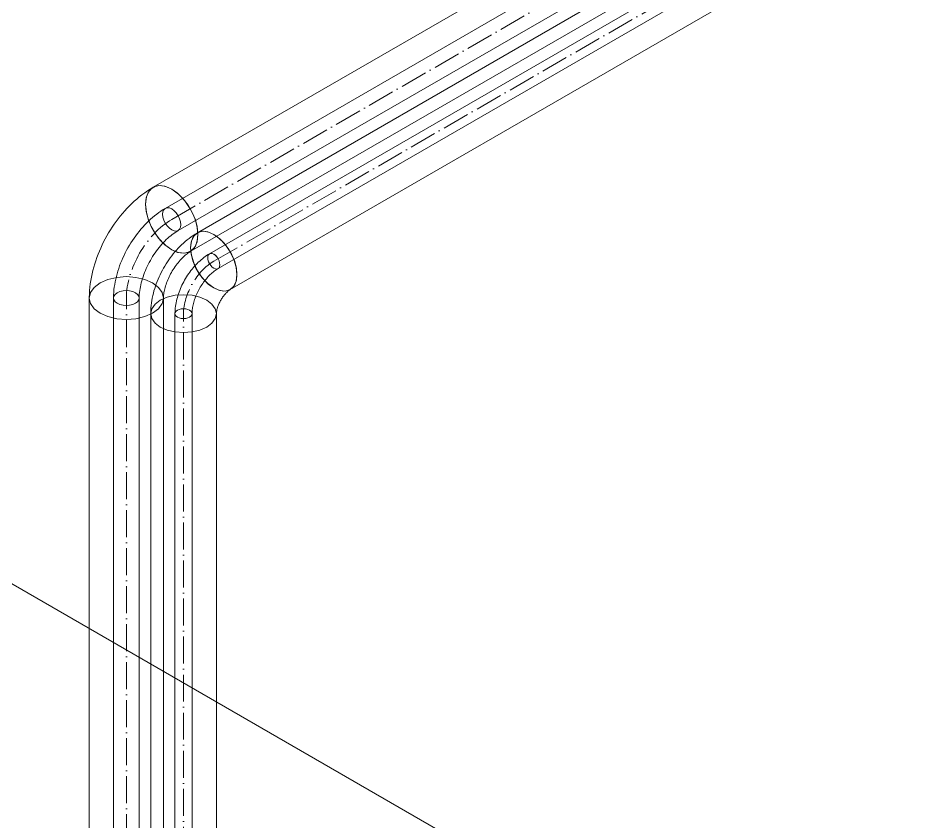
# Model space of a CAD drawing. Header units: millimetres. Extents: x -88595 to 880822, y -1054509 to -148035.
# Drawn here: x 432839.6 to 433177.7, y -358161 to -357863 of the extents above; entities that cross this region are included whole.
import ezdxf

# ---------------------------------------------------------------- set-up
doc = ezdxf.new("R2010")
doc.units = ezdxf.units.MM
doc.linetypes.add('$12$ADSK_Осевая', pattern=[14, 10, -2, 0, -2])
doc.linetypes.add('$13$ADSK_Осевая', pattern=[14, 10, -2, 0, -2])
for name, color, linetype, lineweight in [('Изоляция', 7, 'Continuous', 18), ('Оборудование', 7, 'Continuous', 18), ('Трубопровод', 7, 'Continuous', 18), ('Трубопроводы', 7, 'Continuous', 18)]:
    doc.layers.add(name, color=color, linetype=linetype, lineweight=lineweight)

# ---------------------------------------------------------------- blocks, each defined once
blk = doc.blocks.new('$0$ADSK_Настенный внутренний блок кондиционера1 - AS12BS4HRA-V151-В_ОВ3_1')
at = {"layer": 'Оборудование'}
blk.add_line((312.94, -3918.85), (-291.63, -3569.79), dxfattribs=at)
blk = doc.blocks.new('$0$ADSK_МедьПайка_Отвод-гнутая труба - Отвод _гнутая труба_-V149-В_ОВ3_1')
at = {"layer": 'Трубопроводы', "color": 190, "true_color": 0x8000ff}
for points in [[(-16754.03, -1691.06, 0), (-16754.57, -1691.38, 0), (-16755.11, -1691.73, 0), (-16755.64, -1692.1, 0), (-16756.16, -1692.48, 0), (-16756.68, -1692.89, 0), (-16757.18, -1693.31, 0), (-16757.68, -1693.75, 0), (-16758.18, -1694.21, 0), (-16758.66, -1694.69, 0), (-16759.13, -1695.18, 0), (-16759.6, -1695.69, 0), (-16760.05, -1696.21, 0), (-16760.49, -1696.75, 0), (-16760.93, -1697.29, 0), (-16761.35, -1697.86, 0), (-16761.76, -1698.43, 0), (-16762.15, -1699.01, 0), (-16762.54, -1699.61, 0), (-16762.91, -1700.21, 0), (-16763.26, -1700.82, 0), (-16763.6, -1701.44, 0), (-16763.93, -1702.07, 0), (-16764.24, -1702.7, 0), (-16764.54, -1703.34, 0), (-16764.82, -1703.99, 0), (-16765.08, -1704.64, 0), (-16765.33, -1705.29, 0), (-16765.56, -1705.94, 0), (-16765.77, -1706.6, 0), (-16765.96, -1707.25, 0), (-16766.14, -1707.91, 0), (-16766.3, -1708.56, 0), (-16766.44, -1709.22, 0), (-16766.55, -1709.87, 0), (-16766.65, -1710.52, 0), (-16766.73, -1711.17, 0), (-16766.79, -1711.81, 0), (-16766.83, -1712.45, 0), (-16766.85, -1713.08, 0), (-16766.85, -1713.25, 0)], [(-16752.45, -1696.4, 0), (-16753.03, -1695.98, 0), (-16753.57, -1695.4, 0), (-16754.03, -1694.72, 0), (-16754.39, -1693.98, 0), (-16754.61, -1693.23, 0), (-16754.69, -1692.51, 0), (-16754.61, -1691.88, 0), (-16754.39, -1691.39, 0), (-16754.03, -1691.06, 0), (-16753.57, -1690.91, 0), (-16753.03, -1690.97, 0), (-16752.45, -1691.21, 0)], [(-16752.45, -1691.21, 0), (-16751.87, -1691.64, 0), (-16751.32, -1692.21, 0), (-16750.86, -1692.89, 0), (-16750.5, -1693.63, 0), (-16750.28, -1694.39, 0), (-16750.2, -1695.1, 0), (-16750.28, -1695.73, 0), (-16750.5, -1696.23, 0), (-16750.86, -1696.56, 0), (-16751.32, -1696.7, 0), (-16751.87, -1696.65, 0), (-16752.45, -1696.4, 0)], [(-16750.86, -1696.56, 0), (-16751.22, -1696.77, 0), (-16751.58, -1697, 0), (-16751.94, -1697.26, 0), (-16752.31, -1697.53, 0), (-16752.68, -1697.82, 0), (-16753.04, -1698.13, 0), (-16753.41, -1698.45, 0), (-16753.78, -1698.79, 0), (-16754.14, -1699.15, 0), (-16754.5, -1699.53, 0), (-16754.86, -1699.92, 0), (-16755.21, -1700.32, 0), (-16755.55, -1700.74, 0), (-16755.89, -1701.16, 0), (-16756.22, -1701.6, 0), (-16756.54, -1702.06, 0), (-16756.86, -1702.52, 0), (-16757.16, -1702.99, 0), (-16757.45, -1703.47, 0), (-16757.74, -1703.95, 0), (-16758.01, -1704.44, 0), (-16758.27, -1704.94, 0), (-16758.51, -1705.44, 0), (-16758.75, -1705.95, 0), (-16758.97, -1706.45, 0), (-16759.17, -1706.96, 0), (-16759.36, -1707.46, 0), (-16759.54, -1707.97, 0), (-16759.7, -1708.47, 0), (-16759.85, -1708.97, 0), (-16759.99, -1709.47, 0), (-16760.1, -1709.96, 0), (-16760.2, -1710.44, 0), (-16760.29, -1710.92, 0), (-16760.36, -1711.39, 0), (-16760.42, -1711.84, 0), (-16760.46, -1712.29, 0), (-16760.48, -1712.72, 0), (-16760.5, -1713.14, 0), (-16760.5, -1713.25, 0)], [(-16765.92, -1714.55, 0), (-16766.42, -1714.17, 0), (-16766.74, -1713.72, 0), (-16766.85, -1713.25, 0), (-16766.74, -1712.78, 0), (-16766.42, -1712.33, 0), (-16765.92, -1711.95, 0), (-16765.26, -1711.66, 0), (-16764.49, -1711.48, 0), (-16763.67, -1711.42, 0), (-16762.85, -1711.48, 0), (-16762.08, -1711.66, 0), (-16761.43, -1711.95, 0)], [(-16761.43, -1711.95, 0), (-16760.92, -1712.33, 0), (-16760.6, -1712.78, 0), (-16760.5, -1713.25, 0), (-16760.6, -1713.72, 0), (-16760.92, -1714.17, 0), (-16761.43, -1714.55, 0), (-16762.08, -1714.84, 0), (-16762.85, -1715.02, 0), (-16763.67, -1715.08, 0), (-16764.49, -1715.02, 0), (-16765.26, -1714.84, 0), (-16765.92, -1714.55, 0)]]:
    blk.add_polyline3d(points, dxfattribs=at)
blk = doc.blocks.new('$0$ADSK_МедьПайка_Отвод-гнутая труба - Отвод _гнутая труба_-V153-В_ОВ3_1')
at = {"layer": 'Трубопроводы', "color": 134, "true_color": 0x00a6a6}
for points in [[(110.16, -3629.7, 0), (109.35, -3630.19, 0), (108.54, -3630.71, 0), (107.75, -3631.26, 0), (106.97, -3631.84, 0), (106.2, -3632.45, 0), (105.43, -3633.08, 0), (104.68, -3633.74, 0), (103.95, -3634.43, 0), (103.22, -3635.15, 0), (102.51, -3635.88, 0), (101.82, -3636.65, 0), (101.14, -3637.43, 0), (100.47, -3638.23, 0), (99.82, -3639.05, 0), (99.19, -3639.89, 0), (98.58, -3640.75, 0), (97.99, -3641.63, 0), (97.41, -3642.52, 0), (96.86, -3643.42, 0), (96.32, -3644.34, 0), (95.81, -3645.27, 0), (95.32, -3646.21, 0), (94.85, -3647.16, 0), (94.41, -3648.12, 0), (93.99, -3649.09, 0), (93.59, -3650.06, 0), (93.22, -3651.03, 0), (92.88, -3652.01, 0), (92.56, -3653, 0), (92.27, -3653.98, 0), (92.01, -3654.96, 0), (91.77, -3655.95, 0), (91.57, -3656.93, 0), (91.39, -3657.91, 0), (91.24, -3658.88, 0), (91.12, -3659.85, 0), (91.03, -3660.81, 0), (90.98, -3661.77, 0), (90.95, -3662.72, 0), (90.95, -3662.97, 0)], [(112.54, -3637.71, 0), (111.67, -3637.08, 0), (110.86, -3636.22, 0), (110.16, -3635.2, 0), (109.62, -3634.08, 0), (109.29, -3632.95, 0), (109.17, -3631.88, 0), (109.29, -3630.94, 0), (109.62, -3630.2, 0), (110.16, -3629.7, 0), (110.86, -3629.49, 0), (111.67, -3629.57, 0), (112.54, -3629.94, 0)], [(112.54, -3629.94, 0), (113.41, -3630.57, 0), (114.22, -3631.43, 0), (114.92, -3632.45, 0), (115.45, -3633.56, 0), (115.79, -3634.7, 0), (115.9, -3635.77, 0), (115.79, -3636.71, 0), (115.45, -3637.45, 0), (114.92, -3637.95, 0), (114.22, -3638.16, 0), (113.41, -3638.08, 0), (112.54, -3637.71, 0)], [(114.92, -3637.95, 0), (114.38, -3638.27, 0), (113.84, -3638.62, 0), (113.3, -3639, 0), (112.75, -3639.4, 0), (112.19, -3639.84, 0), (111.64, -3640.3, 0), (111.09, -3640.79, 0), (110.54, -3641.3, 0), (110, -3641.84, 0), (109.46, -3642.4, 0), (108.92, -3642.98, 0), (108.4, -3643.59, 0), (107.88, -3644.21, 0), (107.37, -3644.85, 0), (106.88, -3645.51, 0), (106.4, -3646.19, 0), (105.93, -3646.88, 0), (105.47, -3647.59, 0), (105.03, -3648.31, 0), (104.61, -3649.03, 0), (104.2, -3649.77, 0), (103.81, -3650.52, 0), (103.44, -3651.27, 0), (103.09, -3652.02, 0), (102.76, -3652.78, 0), (102.45, -3653.54, 0), (102.17, -3654.3, 0), (101.9, -3655.06, 0), (101.66, -3655.81, 0), (101.43, -3656.56, 0), (101.24, -3657.31, 0), (101.06, -3658.04, 0), (100.91, -3658.77, 0), (100.78, -3659.48, 0), (100.67, -3660.18, 0), (100.59, -3660.86, 0), (100.52, -3661.53, 0), (100.49, -3662.18, 0), (100.47, -3662.81, 0), (100.47, -3662.97, 0)], [(92.34, -3664.92, 0), (91.59, -3664.35, 0), (91.11, -3663.68, 0), (90.95, -3662.97, 0), (91.11, -3662.26, 0), (91.59, -3661.6, 0), (92.34, -3661.03, 0), (93.33, -3660.59, 0), (94.48, -3660.32, 0), (95.71, -3660.22, 0), (96.94, -3660.32, 0), (98.09, -3660.59, 0), (99.07, -3661.03, 0)], [(99.07, -3661.03, 0), (99.83, -3661.6, 0), (100.31, -3662.26, 0), (100.47, -3662.97, 0), (100.31, -3663.68, 0), (99.83, -3664.35, 0), (99.07, -3664.92, 0), (98.09, -3665.35, 0), (96.94, -3665.63, 0), (95.71, -3665.72, 0), (94.48, -3665.63, 0), (93.33, -3665.35, 0), (92.34, -3664.92, 0)]]:
    blk.add_polyline3d(points, dxfattribs=at)

msp = doc.modelspace()

# ---------------------------------------------------------------- linework, layer by layer
at = {"layer": 'Изоляция', "color": 190, "true_color": 0x8000ff}
for p, q in [((434179.85, -357207.1), (432906.01, -357942.55)), ((432918.18, -357963.64), (434192.02, -357228.18)), ((432888.69, -357972.54), (432888.69, -358483.05)), ((432913.04, -358483.05), (432913.04, -357972.54))]:
    msp.add_line(p, q, dxfattribs=at)
at = {"layer": 'Изоляция', "color": 134, "true_color": 0x00a6a6}
for p, q in [((434066.71, -357246.09), (432889.61, -357925.69)), ((432903.37, -357949.53), (434080.47, -357269.93)), ((432865.9, -357966.76), (432865.9, -358464.33)), ((432893.42, -358464.33), (432893.42, -357966.76))]:
    msp.add_line(p, q, dxfattribs=at)
for points in [[(432889.61, -357925.69, 0), (432888.53, -357926.34, 0), (432887.48, -357927.02, 0), (432886.46, -357927.73, 0), (432885.45, -357928.47, 0), (432884.47, -357929.24, 0), (432883.51, -357930.04, 0), (432882.58, -357930.87, 0), (432881.66, -357931.73, 0), (432880.77, -357932.61, 0), (432879.9, -357933.51, 0), (432879.05, -357934.44, 0), (432878.22, -357935.39, 0), (432877.42, -357936.36, 0), (432876.64, -357937.36, 0), (432875.88, -357938.37, 0), (432875.14, -357939.4, 0), (432874.43, -357940.45, 0), (432873.74, -357941.52, 0), (432873.08, -357942.6, 0), (432872.44, -357943.7, 0), (432871.83, -357944.81, 0), (432871.24, -357945.93, 0), (432870.68, -357947.07, 0), (432870.15, -357948.22, 0), (432869.64, -357949.38, 0), (432869.17, -357950.55, 0), (432868.72, -357951.73, 0), (432868.3, -357952.92, 0), (432867.91, -357954.12, 0), (432867.56, -357955.32, 0), (432867.23, -357956.54, 0), (432866.94, -357957.75, 0), (432866.68, -357958.98, 0), (432866.46, -357960.21, 0), (432866.27, -357961.44, 0), (432866.12, -357962.68, 0), (432866, -357963.92, 0), (432865.93, -357965.17, 0), (432865.9, -357966.42, 0), (432865.9, -357966.76, 0)], [(432886.76, -357931.99, 0), (432887, -357929.63, 0), (432887.72, -357927.67, 0), (432888.88, -357926.21, 0), (432890.42, -357925.32, 0), (432892.27, -357925.05, 0), (432894.32, -357925.41, 0), (432896.49, -357926.38, 0)], [(432896.49, -357926.38, 0), (432893.97, -357925.3, 0), (432891.62, -357925.07, 0), (432889.61, -357925.69, 0), (432888.06, -357927.13, 0), (432887.09, -357929.28, 0), (432886.76, -357931.99, 0)], [(432906.22, -357943.23, 0), (432905.88, -357940.13, 0), (432904.91, -357936.86, 0), (432903.37, -357933.64, 0), (432901.35, -357930.69, 0), (432899, -357928.21, 0), (432896.49, -357926.38, 0)], [(432896.49, -357926.38, 0), (432898.65, -357927.91, 0), (432900.71, -357929.93, 0), (432902.55, -357932.33, 0), (432904.09, -357935, 0), (432905.25, -357937.8, 0), (432905.97, -357940.59, 0), (432906.22, -357943.23, 0)], [(432886.76, -357931.99, 0), (432887.09, -357935.09, 0), (432888.06, -357938.36, 0), (432889.61, -357941.58, 0), (432891.62, -357944.53, 0), (432893.97, -357947.01, 0), (432896.49, -357948.85, 0)], [(432896.49, -357948.85, 0), (432894.32, -357947.31, 0), (432892.26, -357945.29, 0), (432890.42, -357942.89, 0), (432888.88, -357940.22, 0), (432887.72, -357937.42, 0), (432887, -357934.63, 0), (432886.76, -357931.99, 0)], [(432896.49, -357948.85, 0), (432899, -357949.92, 0), (432901.35, -357950.15, 0), (432903.37, -357949.53, 0), (432904.91, -357948.09, 0), (432905.88, -357945.94, 0), (432906.22, -357943.23, 0)], [(432906.22, -357943.23, 0), (432905.97, -357945.59, 0), (432905.25, -357947.55, 0), (432904.09, -357949.01, 0), (432902.55, -357949.9, 0), (432900.71, -357950.17, 0), (432898.65, -357949.81, 0), (432896.49, -357948.85, 0)], [(432903.37, -357949.53, 0), (432903.09, -357949.69, 0), (432902.8, -357949.88, 0), (432902.49, -357950.1, 0), (432902.16, -357950.34, 0), (432901.81, -357950.61, 0), (432901.46, -357950.91, 0), (432901.09, -357951.23, 0), (432900.72, -357951.58, 0), (432900.34, -357951.95, 0), (432899.97, -357952.34, 0), (432899.59, -357952.76, 0), (432899.21, -357953.2, 0), (432898.83, -357953.65, 0), (432898.46, -357954.12, 0), (432898.09, -357954.61, 0), (432897.73, -357955.12, 0), (432897.38, -357955.64, 0), (432897.04, -357956.17, 0), (432896.71, -357956.71, 0), (432896.39, -357957.25, 0), (432896.08, -357957.81, 0), (432895.79, -357958.37, 0), (432895.51, -357958.93, 0), (432895.25, -357959.5, 0), (432895.01, -357960.06, 0), (432894.78, -357960.62, 0), (432894.57, -357961.17, 0), (432894.37, -357961.72, 0), (432894.2, -357962.26, 0), (432894.04, -357962.79, 0), (432893.91, -357963.31, 0), (432893.79, -357963.81, 0), (432893.68, -357964.29, 0), (432893.6, -357964.75, 0), (432893.53, -357965.19, 0), (432893.48, -357965.6, 0), (432893.45, -357965.99, 0), (432893.43, -357966.35, 0), (432893.42, -357966.68, 0), (432893.42, -357966.76, 0)], [(432889.39, -357961.14, 0), (432886.54, -357959.88, 0), (432883.22, -357959.09, 0), (432879.66, -357958.82, 0), (432876.09, -357959.09, 0), (432872.78, -357959.88, 0), (432869.93, -357961.14, 0)], [(432869.93, -357961.14, 0), (432872.78, -357959.88, 0), (432876.09, -357959.09, 0), (432879.66, -357958.82, 0), (432883.22, -357959.09, 0), (432886.54, -357959.88, 0), (432889.39, -357961.14, 0)], [(432869.93, -357961.14, 0), (432867.74, -357962.79, 0), (432866.37, -357964.7, 0), (432865.9, -357966.76, 0), (432866.37, -357968.82, 0), (432867.74, -357970.73, 0), (432869.93, -357972.38, 0)], [(432869.93, -357972.38, 0), (432867.74, -357970.73, 0), (432866.37, -357968.82, 0), (432865.9, -357966.76, 0), (432866.37, -357964.7, 0), (432867.74, -357962.79, 0), (432869.93, -357961.14, 0)], [(432889.39, -357972.38, 0), (432891.57, -357970.73, 0), (432892.95, -357968.82, 0), (432893.42, -357966.76, 0), (432892.95, -357964.7, 0), (432891.57, -357962.79, 0), (432889.39, -357961.14, 0)], [(432889.39, -357961.14, 0), (432891.57, -357962.79, 0), (432892.95, -357964.7, 0), (432893.42, -357966.76, 0), (432892.95, -357968.82, 0), (432891.57, -357970.73, 0), (432889.39, -357972.38, 0)], [(432869.93, -357972.38, 0), (432872.78, -357973.64, 0), (432876.09, -357974.43, 0), (432879.66, -357974.7, 0), (432883.22, -357974.43, 0), (432886.54, -357973.64, 0), (432889.39, -357972.38, 0)], [(432889.39, -357972.38, 0), (432886.54, -357973.64, 0), (432883.22, -357974.43, 0), (432879.66, -357974.7, 0), (432876.09, -357974.43, 0), (432872.78, -357973.64, 0), (432869.93, -357972.38, 0)]]:
    msp.add_polyline3d(points, dxfattribs=at)
at = {"layer": 'Изоляция', "color": 190, "true_color": 0x8000ff}
for points in [[(432906.01, -357942.55, 0), (432905.2, -357943.03, 0), (432904.42, -357943.54, 0), (432903.66, -357944.07, 0), (432902.92, -357944.62, 0), (432902.19, -357945.19, 0), (432901.49, -357945.77, 0), (432900.8, -357946.38, 0), (432900.13, -357947.01, 0), (432899.48, -357947.65, 0), (432898.85, -357948.31, 0), (432898.23, -357948.98, 0), (432897.63, -357949.67, 0), (432897.04, -357950.38, 0), (432896.48, -357951.1, 0), (432895.93, -357951.83, 0), (432895.4, -357952.58, 0), (432894.88, -357953.33, 0), (432894.39, -357954.1, 0), (432893.91, -357954.88, 0), (432893.45, -357955.68, 0), (432893.01, -357956.48, 0), (432892.58, -357957.29, 0), (432892.18, -357958.11, 0), (432891.79, -357958.94, 0), (432891.43, -357959.78, 0), (432891.08, -357960.63, 0), (432890.76, -357961.49, 0), (432890.46, -357962.35, 0), (432890.17, -357963.22, 0), (432889.91, -357964.1, 0), (432889.68, -357964.98, 0), (432889.46, -357965.87, 0), (432889.27, -357966.77, 0), (432889.11, -357967.67, 0), (432888.97, -357968.58, 0), (432888.86, -357969.5, 0), (432888.78, -357970.42, 0), (432888.72, -357971.35, 0), (432888.7, -357972.28, 0), (432888.69, -357972.54, 0)], [(432903.49, -357948.12, 0), (432903.7, -357946.03, 0), (432904.34, -357944.3, 0), (432905.37, -357943.01, 0), (432906.73, -357942.22, 0), (432908.36, -357941.98, 0), (432910.18, -357942.3, 0), (432912.09, -357943.15, 0)], [(432912.09, -357943.15, 0), (432909.87, -357942.2, 0), (432907.79, -357942, 0), (432906.01, -357942.55, 0), (432904.64, -357943.82, 0), (432903.78, -357945.72, 0), (432903.49, -357948.12, 0)], [(432920.7, -357958.06, 0), (432920.41, -357955.32, 0), (432919.55, -357952.43, 0), (432918.18, -357949.58, 0), (432916.4, -357946.97, 0), (432914.32, -357944.78, 0), (432912.09, -357943.15, 0)], [(432912.09, -357943.15, 0), (432914.01, -357944.51, 0), (432915.83, -357946.3, 0), (432917.46, -357948.42, 0), (432918.83, -357950.78, 0), (432919.85, -357953.26, 0), (432920.49, -357955.73, 0), (432920.7, -357958.06, 0)], [(432903.49, -357948.12, 0), (432903.78, -357950.87, 0), (432904.64, -357953.76, 0), (432906.01, -357956.61, 0), (432907.79, -357959.22, 0), (432909.87, -357961.41, 0), (432912.09, -357963.03, 0)], [(432912.09, -357963.03, 0), (432910.18, -357961.68, 0), (432908.36, -357959.89, 0), (432906.73, -357957.76, 0), (432905.36, -357955.4, 0), (432904.34, -357952.93, 0), (432903.7, -357950.46, 0), (432903.49, -357948.12, 0)], [(432912.09, -357963.03, 0), (432914.32, -357963.98, 0), (432916.4, -357964.19, 0), (432918.18, -357963.64, 0), (432919.55, -357962.37, 0), (432920.41, -357960.47, 0), (432920.7, -357958.06, 0)], [(432920.7, -357958.06, 0), (432920.49, -357960.15, 0), (432919.85, -357961.89, 0), (432918.82, -357963.18, 0), (432917.46, -357963.97, 0), (432915.83, -357964.21, 0), (432914.01, -357963.89, 0), (432912.09, -357963.03, 0)], [(432918.18, -357963.64, 0), (432918.09, -357963.69, 0), (432917.97, -357963.77, 0), (432917.84, -357963.86, 0), (432917.7, -357963.97, 0), (432917.54, -357964.09, 0), (432917.36, -357964.24, 0), (432917.18, -357964.4, 0), (432917, -357964.57, 0), (432916.8, -357964.77, 0), (432916.6, -357964.97, 0), (432916.4, -357965.19, 0), (432916.19, -357965.43, 0), (432915.99, -357965.68, 0), (432915.79, -357965.93, 0), (432915.58, -357966.2, 0), (432915.38, -357966.48, 0), (432915.19, -357966.77, 0), (432915, -357967.07, 0), (432914.81, -357967.37, 0), (432914.64, -357967.67, 0), (432914.47, -357967.98, 0), (432914.3, -357968.29, 0), (432914.15, -357968.61, 0), (432914.01, -357968.92, 0), (432913.87, -357969.23, 0), (432913.75, -357969.54, 0), (432913.63, -357969.84, 0), (432913.53, -357970.14, 0), (432913.43, -357970.42, 0), (432913.35, -357970.7, 0), (432913.28, -357970.97, 0), (432913.22, -357971.23, 0), (432913.17, -357971.47, 0), (432913.13, -357971.69, 0), (432913.09, -357971.9, 0), (432913.07, -357972.08, 0), (432913.06, -357972.25, 0), (432913.05, -357972.39, 0), (432913.04, -357972.51, 0), (432913.04, -357972.54, 0)], [(432892.26, -357967.57, 0), (432890.33, -357969.02, 0), (432889.11, -357970.72, 0), (432888.69, -357972.54, 0), (432889.11, -357974.36, 0), (432890.33, -357976.05, 0), (432892.26, -357977.51, 0)], [(432892.26, -357977.51, 0), (432890.33, -357976.05, 0), (432889.11, -357974.36, 0), (432888.69, -357972.54, 0), (432889.11, -357970.72, 0), (432890.33, -357969.02, 0), (432892.26, -357967.57, 0)], [(432909.48, -357967.57, 0), (432906.96, -357966.45, 0), (432904.02, -357965.75, 0), (432900.87, -357965.51, 0), (432897.72, -357965.75, 0), (432894.78, -357966.45, 0), (432892.26, -357967.57, 0)], [(432892.26, -357967.57, 0), (432894.78, -357966.45, 0), (432897.72, -357965.75, 0), (432900.87, -357965.51, 0), (432904.02, -357965.75, 0), (432906.96, -357966.45, 0), (432909.48, -357967.57, 0)], [(432909.48, -357977.51, 0), (432911.41, -357976.05, 0), (432912.63, -357974.36, 0), (432913.04, -357972.54, 0), (432912.63, -357970.72, 0), (432911.41, -357969.02, 0), (432909.48, -357967.57, 0)], [(432909.48, -357967.57, 0), (432911.41, -357969.02, 0), (432912.63, -357970.72, 0), (432913.04, -357972.54, 0), (432912.63, -357974.36, 0), (432911.41, -357976.05, 0), (432909.48, -357977.51, 0)], [(432892.26, -357977.51, 0), (432894.78, -357978.62, 0), (432897.72, -357979.33, 0), (432900.87, -357979.57, 0), (432904.02, -357979.33, 0), (432906.96, -357978.62, 0), (432909.48, -357977.51, 0)], [(432909.48, -357977.51, 0), (432906.96, -357978.62, 0), (432904.02, -357979.33, 0), (432900.87, -357979.57, 0), (432897.72, -357979.33, 0), (432894.78, -357978.62, 0), (432892.26, -357977.51, 0)]]:
    msp.add_polyline3d(points, dxfattribs=at)
at = {"layer": 'Трубопровод', "color": 190, "true_color": 0x8000ff}
for p, q in [((434184.35, -357214.89), (432910.51, -357950.34)), ((432913.68, -357955.84), (434187.52, -357220.39)), ((432897.69, -357972.54), (432897.69, -358483.05)), ((432904.04, -358483.05), (432904.04, -357972.54))]:
    msp.add_line(p, q, dxfattribs=at)
at = {"layer": 'Трубопровод', "color": 190, "linetype": '$12$ADSK_Осевая', "true_color": 0x8000ff}
for p, q in [((432912.09, -357953.09), (434185.94, -357217.64)), ((432912.09, -357953.09), (434185.94, -357217.64)), ((432900.87, -358483.05), (432900.87, -357972.54)), ((432900.87, -358483.05), (432900.87, -357972.54))]:
    msp.add_line(p, q, dxfattribs=at)
at = {"layer": 'Трубопровод', "color": 134, "true_color": 0x00a6a6}
for p, q in [((434071.21, -357253.89), (432894.11, -357933.49)), ((432898.87, -357941.73), (434075.97, -357262.13)), ((432874.9, -357966.76), (432874.9, -358464.33)), ((432884.42, -358464.33), (432884.42, -357966.76))]:
    msp.add_line(p, q, dxfattribs=at)
at = {"layer": 'Трубопровод', "color": 134, "linetype": '$12$ADSK_Осевая', "true_color": 0x00a6a6}
for p, q in [((432896.49, -357937.61), (434073.59, -357258.01)), ((432896.49, -357937.61), (434073.59, -357258.01)), ((432879.66, -358464.33), (432879.66, -357966.76)), ((432879.66, -358464.33), (432879.66, -357966.76))]:
    msp.add_line(p, q, dxfattribs=at)
at = {"layer": 'Трубопровод', "color": 134, "true_color": 0x00a6a6}
for points in [[(432896.49, -357933.72, 0), (432895.61, -357933.35, 0), (432894.8, -357933.27, 0), (432894.11, -357933.49, 0), (432893.57, -357933.98, 0), (432893.23, -357934.73, 0), (432893.12, -357935.67, 0)], [(432899.85, -357939.55, 0), (432899.74, -357938.48, 0), (432899.4, -357937.35, 0), (432898.87, -357936.24, 0), (432898.17, -357935.22, 0), (432897.36, -357934.36, 0), (432896.49, -357933.72, 0)], [(432893.12, -357935.67, 0), (432893.23, -357936.74, 0), (432893.57, -357937.87, 0), (432894.11, -357938.98, 0), (432894.8, -357940, 0), (432895.61, -357940.86, 0), (432896.49, -357941.5, 0)], [(432896.49, -357941.5, 0), (432897.36, -357941.87, 0), (432898.17, -357941.95, 0), (432898.87, -357941.73, 0), (432899.4, -357941.24, 0), (432899.74, -357940.49, 0), (432899.85, -357939.55, 0)], [(432883.02, -357964.82, 0), (432882.04, -357964.38, 0), (432880.89, -357964.11, 0), (432879.66, -357964.01, 0), (432878.42, -357964.11, 0), (432877.28, -357964.38, 0), (432876.29, -357964.82, 0)], [(432876.29, -357964.82, 0), (432875.53, -357965.39, 0), (432875.06, -357966.05, 0), (432874.9, -357966.76, 0), (432875.06, -357967.47, 0), (432875.53, -357968.13, 0), (432876.29, -357968.7, 0)], [(432883.02, -357968.7, 0), (432883.78, -357968.13, 0), (432884.25, -357967.47, 0), (432884.42, -357966.76, 0), (432884.25, -357966.05, 0), (432883.78, -357965.39, 0), (432883.02, -357964.82, 0)], [(432876.29, -357968.7, 0), (432877.28, -357969.14, 0), (432878.42, -357969.41, 0), (432879.66, -357969.51, 0), (432880.89, -357969.41, 0), (432882.04, -357969.14, 0), (432883.02, -357968.7, 0)]]:
    msp.add_polyline3d(points, dxfattribs=at)
at = {"layer": 'Трубопровод', "color": 190, "true_color": 0x8000ff}
for points in [[(432912.09, -357950.5, 0), (432911.51, -357950.25, 0), (432910.97, -357950.2, 0), (432910.51, -357950.34, 0), (432910.15, -357950.67, 0), (432909.93, -357951.17, 0), (432909.85, -357951.8, 0)], [(432914.34, -357954.39, 0), (432914.26, -357953.67, 0), (432914.04, -357952.92, 0), (432913.68, -357952.18, 0), (432913.22, -357951.5, 0), (432912.68, -357950.92, 0), (432912.09, -357950.5, 0)], [(432909.85, -357951.8, 0), (432909.93, -357952.51, 0), (432910.15, -357953.27, 0), (432910.51, -357954.01, 0), (432910.97, -357954.69, 0), (432911.51, -357955.26, 0), (432912.09, -357955.69, 0)], [(432912.09, -357955.69, 0), (432912.68, -357955.93, 0), (432913.22, -357955.99, 0), (432913.68, -357955.84, 0), (432914.04, -357955.51, 0), (432914.26, -357955.02, 0), (432914.34, -357954.39, 0)], [(432903.11, -357971.24, 0), (432902.46, -357970.95, 0), (432901.69, -357970.77, 0), (432900.87, -357970.7, 0), (432900.05, -357970.77, 0), (432899.28, -357970.95, 0), (432898.62, -357971.24, 0)], [(432898.62, -357971.24, 0), (432898.12, -357971.62, 0), (432897.8, -357972.06, 0), (432897.69, -357972.54, 0), (432897.8, -357973.01, 0), (432898.12, -357973.45, 0), (432898.62, -357973.83, 0)], [(432898.62, -357973.83, 0), (432899.28, -357974.12, 0), (432900.05, -357974.31, 0), (432900.87, -357974.37, 0), (432901.69, -357974.31, 0), (432902.46, -357974.12, 0), (432903.11, -357973.83, 0)], [(432903.11, -357973.83, 0), (432903.62, -357973.45, 0), (432903.94, -357973.01, 0), (432904.04, -357972.54, 0), (432903.94, -357972.06, 0), (432903.62, -357971.62, 0), (432903.11, -357971.24, 0)]]:
    msp.add_polyline3d(points, dxfattribs=at)
at = {"layer": 'Трубопроводы', "color": 134, "linetype": '$13$ADSK_Осевая', "true_color": 0x00a6a6}
msp.add_ellipse((432896.49, -357957.04), major_axis=(11.9, 20.61), ratio=0.57735, start_param=0.785398, end_param=2.356194, dxfattribs=at)
at = {"layer": 'Трубопроводы', "color": 190, "linetype": '$13$ADSK_Осевая', "true_color": 0x8000ff}
msp.add_ellipse((432912.09, -357966.06), major_axis=(7.94, 13.75), ratio=0.57735, start_param=0.785398, end_param=2.356194, dxfattribs=at)

# ---------------------------------------------------------------- block references
at = {"layer": 'Оборудование'}
msp.add_blockref('$0$ADSK_Настенный внутренний блок кондиционера1 - AS12BS4HRA-V151-В_ОВ3_1', (432783.95, -354303.79), dxfattribs=at)
at = {"layer": 'Трубопроводы', "color": 134, "true_color": 0x00a6a6}
msp.add_blockref('$0$ADSK_МедьПайка_Отвод-гнутая труба - Отвод _гнутая труба_-V153-В_ОВ3_1', (432783.95, -354303.79), dxfattribs=at)
at = {"layer": 'Трубопроводы', "color": 190, "true_color": 0x8000ff}
msp.add_blockref('$0$ADSK_МедьПайка_Отвод-гнутая труба - Отвод _гнутая труба_-V149-В_ОВ3_1', (449664.54, -356259.29), dxfattribs=at)

doc.saveas('drawing.dxf')
